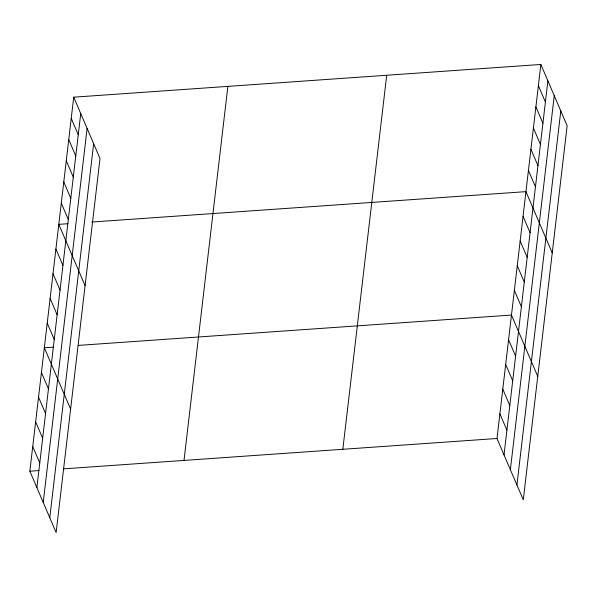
<?xml version="1.0" encoding="UTF-8"?>
<svg xmlns="http://www.w3.org/2000/svg" width="597" height="597" viewBox="0 0 597 597"><rect width="100%" height="100%" fill="white"/><g stroke="black" fill="none" stroke-linecap="round" stroke-linejoin="round"><path stroke-width="0.9" d="M73.722 97.177L100.005 158.504L56.133 532.539L29.85 471.205L73.722 97.177L540.867 64.461L567.15 125.795L523.278 499.823L496.995 438.497L540.867 64.461M36.872 487.6L80.744 113.564M43.23 502.428L87.102 128.392M49.782 517.703L93.647 143.676M184.01 460.414L227.875 86.378M342.835 449.287L386.707 75.259M504.017 454.884L547.889 80.856M510.375 469.712L554.247 95.684M516.927 484.995L560.792 110.96M67.983 223.703L58.804 224.345L85.087 285.679M91.841 222.032L525.95 191.637L552.232 252.964M53.506 347.133L44.327 347.775L70.61 409.109M78.282 345.402L511.472 315.067L537.755 376.394M29.85 471.205L39.029 470.563M63.804 468.832L496.995 438.497M538.382 85.662L545.404 102.05M535.89 106.856L542.919 123.243M533.405 128.049L540.434 144.437M530.92 149.243L537.942 165.63M528.435 170.436L535.457 186.831M523.054 216.323L530.076 232.711M520.159 241.009L527.181 257.397M517.263 265.695L524.285 282.082M514.368 290.381L521.39 306.768M508.577 339.753L515.599 356.14M505.681 364.439L512.704 380.826M502.786 389.125L509.808 405.512M499.89 413.811L506.913 430.198M71.237 118.37L78.259 134.758M68.745 139.564L75.774 155.959M66.26 160.765L73.289 177.152M63.775 181.958L70.797 198.346M61.29 203.152L68.312 219.539M55.909 249.031L62.931 265.419M53.014 273.717L60.036 290.105M50.118 298.403L57.14 314.798M47.223 323.089L54.245 339.484M41.432 372.461L48.454 388.856M38.536 397.147L45.559 413.542M35.641 421.833L42.663 438.228M32.745 446.519L39.768 462.914"/></g></svg>
